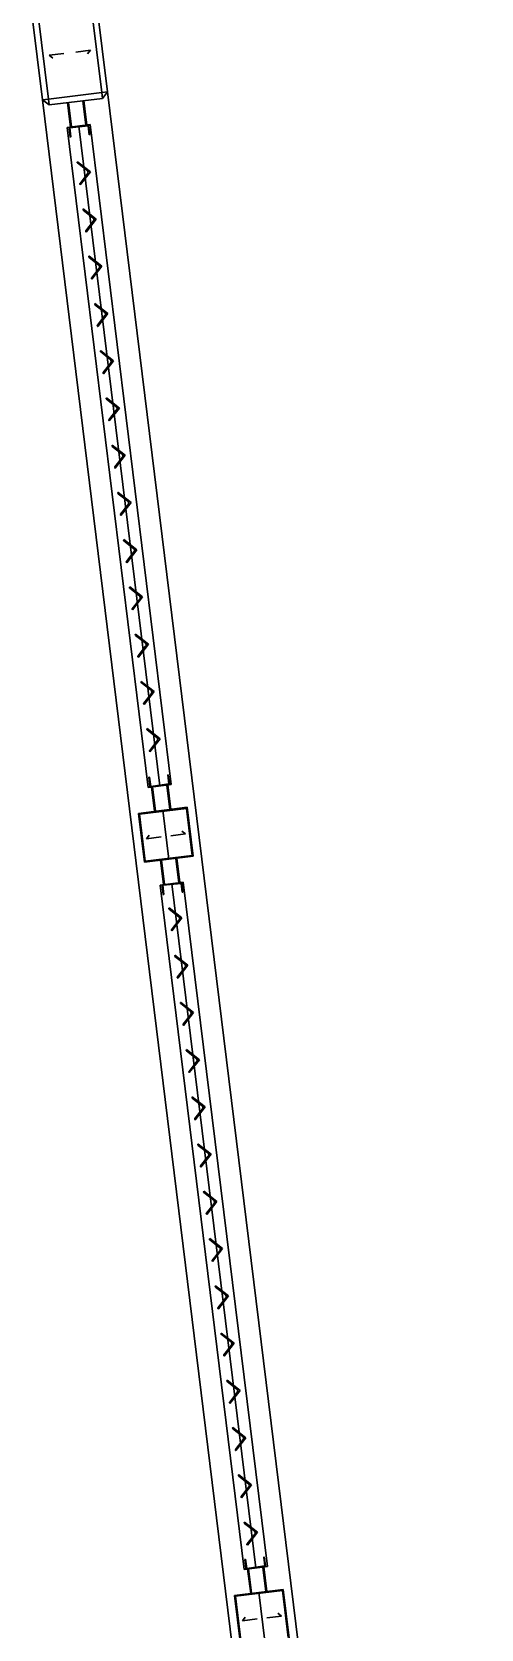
# Model space of a CAD drawing. Extents: x -15449 to 527173, y -170839 to 146543.
# Drawn here: x 15510.205 to 15510.665, y 7805.817 to 7807.452 of the extents above; entities that cross this region are included whole.
import ezdxf

# ---------------------------------------------------------------- set-up
doc = ezdxf.new("R2010")
doc.units = 0
doc.header["$LTSCALE"] = 8
doc.layers.get('0').update_dxf_attribs({"color": 1, "linetype": 'CONTINUOUS'})
doc.layers.add('G-IMPT', color=7, linetype='CONTINUOUS', lineweight=30)
doc.layers.add('Micron SGP Titleblock CAD template EDI$0$G-ANNO-TTLB', color=7, linetype='CONTINUOUS', lineweight=30)

# ---------------------------------------------------------------- blocks, each defined once
blk = doc.blocks.new('A$Cf1db08be')
at = {"layer": 'G-IMPT'}
for p, q in [((38.1295, 27.8172), (38.1403, 27.7292)), ((38.1464, 27.7299), (38.1355, 27.818)), ((38.1902, 27.8247), (38.2011, 27.7366)), ((38.2071, 27.7374), (38.1962, 27.8254)), ((38.1895, 27.7799), (38.1745, 27.778)), ((38.1865, 27.7761), (38.1895, 27.7799)), ((38.1471, 27.7747), (38.1621, 27.7765)), ((38.1509, 27.7718), (38.1471, 27.7747)), ((38.1403, 27.7292), (38.1464, 27.7299)), ((38.5232, 24.6151), (38.1403, 27.7292)), ((38.1403, 27.7292), (38.1471, 27.7239)), ((38.2011, 27.7366), (38.1464, 27.7299)), ((38.1464, 27.7299), (38.1471, 27.7239)), ((38.1471, 27.7239), (38.2018, 27.7306)), ((38.1849, 27.7031), (38.1818, 27.7282)), ((38.1838, 27.7199), (38.1828, 27.7283)), ((38.2071, 27.7374), (38.2011, 27.7366)), ((38.2011, 27.7366), (38.2018, 27.7306)), ((38.2018, 27.7306), (38.2071, 27.7374)), ((38.2071, 27.7374), (38.5899, 24.6233)), ((38.1671, 27.7179), (38.1661, 27.7262)), ((38.1702, 27.7013), (38.1671, 27.7263)), ((38.1692, 27.7012), (38.1671, 27.7179)), ((38.1859, 27.7033), (38.1838, 27.7199)), ((38.1657, 27.7008), (38.1893, 27.7037)), ((38.2488, 27.0253), (38.1657, 27.7008)), ((38.1687, 27.691), (38.1676, 27.7001)), ((38.1684, 27.7011), (38.1867, 27.7034)), ((38.1871, 27.7025), (38.1684, 27.7006)), ((38.1684, 27.7006), (38.1693, 27.6911)), ((38.2606, 27.0268), (38.1775, 27.7022)), ((38.1882, 27.6934), (38.1871, 27.7025)), ((38.1876, 27.7026), (38.1888, 27.6935)), ((38.1893, 27.7037), (38.2723, 27.0282)), ((38.1693, 27.6911), (38.1687, 27.691)), ((38.1888, 27.6935), (38.1882, 27.6934)), ((38.1762, 27.6658), (38.1761, 27.6656)), ((38.1894, 27.6555), (38.1762, 27.6658)), ((38.1762, 27.6645), (38.1862, 27.6567)), ((38.1866, 27.6534), (38.1788, 27.6435)), ((38.1791, 27.6422), (38.1894, 27.6555)), ((38.1789, 27.6423), (38.1791, 27.6422)), ((38.1821, 27.6174), (38.182, 27.6173)), ((38.1954, 27.6071), (38.1821, 27.6174)), ((38.1822, 27.6161), (38.1921, 27.6084)), ((38.1925, 27.6051), (38.1847, 27.5951)), ((38.185, 27.5938), (38.1954, 27.6071)), ((38.1849, 27.594), (38.185, 27.5938)), ((38.1881, 27.5691), (38.188, 27.5689)), ((38.2013, 27.5587), (38.1881, 27.5691)), ((38.1881, 27.5678), (38.1981, 27.56)), ((38.1985, 27.5567), (38.1907, 27.5467)), ((38.191, 27.5455), (38.2013, 27.5587)), ((38.1908, 27.5456), (38.191, 27.5455)), ((38.194, 27.5207), (38.1939, 27.5205)), ((38.2073, 27.5104), (38.194, 27.5207)), ((38.1941, 27.5194), (38.204, 27.5116)), ((38.2044, 27.5083), (38.1966, 27.4984)), ((38.1969, 27.4971), (38.2073, 27.5104)), ((38.1968, 27.4972), (38.1969, 27.4971)), ((38.2, 27.4723), (38.1999, 27.4722)), ((38.2132, 27.462), (38.2, 27.4723)), ((38.2, 27.471), (38.21, 27.4633)), ((38.2104, 27.46), (38.2026, 27.45)), ((38.2029, 27.4487), (38.2132, 27.462)), ((38.2027, 27.4489), (38.2029, 27.4487)), ((38.2059, 27.424), (38.2058, 27.4238)), ((38.2192, 27.4136), (38.2059, 27.424)), ((38.2059, 27.4227), (38.2159, 27.4149)), ((38.2163, 27.4116), (38.2085, 27.4016)), ((38.2088, 27.4004), (38.2192, 27.4136)), ((38.2087, 27.4005), (38.2088, 27.4004)), ((38.2119, 27.3756), (38.2118, 27.3754)), ((38.2251, 27.3653), (38.2119, 27.3756)), ((38.2119, 27.3743), (38.2219, 27.3665)), ((38.2223, 27.3632), (38.2145, 27.3533)), ((38.2146, 27.3521), (38.2148, 27.352)), ((38.2148, 27.352), (38.2251, 27.3653)), ((38.2178, 27.3272), (38.2177, 27.3271)), ((38.2311, 27.3169), (38.2178, 27.3272)), ((38.2178, 27.3259), (38.2278, 27.3182)), ((38.2282, 27.3149), (38.2204, 27.3049)), ((38.2206, 27.3038), (38.2207, 27.3037)), ((38.2207, 27.3037), (38.2311, 27.3169)), ((38.2238, 27.2789), (38.2236, 27.2787)), ((38.237, 27.2685), (38.2238, 27.2789)), ((38.2238, 27.2776), (38.2337, 27.2698)), ((38.2341, 27.2665), (38.2264, 27.2565)), ((38.2265, 27.2554), (38.2267, 27.2553)), ((38.2267, 27.2553), (38.237, 27.2685)), ((38.2297, 27.2305), (38.2296, 27.2304)), ((38.243, 27.2202), (38.2297, 27.2305)), ((38.2297, 27.2292), (38.2397, 27.2214)), ((38.2401, 27.2181), (38.2323, 27.2082)), ((38.2325, 27.207), (38.2326, 27.2069)), ((38.2326, 27.2069), (38.243, 27.2202)), ((38.2357, 27.1821), (38.2355, 27.182)), ((38.2489, 27.1718), (38.2357, 27.1821)), ((38.2357, 27.1809), (38.2456, 27.1731)), ((38.246, 27.1698), (38.2383, 27.1598)), ((38.2384, 27.1587), (38.2386, 27.1586)), ((38.2386, 27.1586), (38.2489, 27.1718)), ((38.2416, 27.1338), (38.2415, 27.1336)), ((38.2548, 27.1234), (38.2416, 27.1338)), ((38.2416, 27.1325), (38.2516, 27.1247)), ((38.2445, 27.1102), (38.2548, 27.1234)), ((38.252, 27.1214), (38.2442, 27.1115)), ((38.2443, 27.1103), (38.2445, 27.1102)), ((38.2476, 27.0854), (38.2474, 27.0853)), ((38.2608, 27.0751), (38.2476, 27.0854)), ((38.2476, 27.0841), (38.2575, 27.0763)), ((38.2505, 27.0618), (38.2608, 27.0751)), ((38.2579, 27.073), (38.2502, 27.0631)), ((38.2503, 27.062), (38.2505, 27.0618)), ((38.2723, 27.0282), (38.2488, 27.0253)), ((38.2499, 27.0356), (38.2493, 27.0356)), ((38.2493, 27.0356), (38.2504, 27.0264)), ((38.2513, 27.0262), (38.2499, 27.0356)), ((38.2699, 27.0288), (38.2513, 27.0262)), ((38.2514, 27.0257), (38.2697, 27.0279)), ((38.2522, 27.0258), (38.2553, 27.0008)), ((38.2532, 27.0259), (38.2563, 27.0009)), ((38.2679, 27.0277), (38.271, 27.0027)), ((38.2693, 27.038), (38.2688, 27.038)), ((38.2688, 27.038), (38.2699, 27.0288)), ((38.2689, 27.0278), (38.272, 27.0028)), ((38.2705, 27.0289), (38.2693, 27.038)), ((38.2886, 27.0049), (38.2386, 26.9987)), ((38.2386, 26.9987), (38.2448, 26.9487)), ((38.2878, 27.0037), (38.2397, 26.9978)), ((38.2397, 26.9978), (38.2456, 26.9498)), ((38.2636, 27.0018), (38.2698, 26.9517)), ((38.2937, 26.9557), (38.2878, 27.0037)), ((38.2948, 26.9548), (38.2886, 27.0049)), ((38.2498, 26.9764), (38.2469, 26.9726)), ((38.2869, 26.9776), (38.2719, 26.9757)), ((38.2832, 26.9805), (38.2869, 26.9776)), ((38.2469, 26.9726), (38.2619, 26.9745)), ((38.2448, 26.9487), (38.2948, 26.9548)), ((38.2456, 26.9498), (38.2937, 26.9557)), ((38.2645, 26.9257), (38.2614, 26.9507)), ((38.2614, 26.9507), (38.2645, 26.9257)), ((38.2655, 26.9258), (38.2624, 26.9508)), ((38.2624, 26.9508), (38.2655, 26.9258)), ((38.2802, 26.9276), (38.2771, 26.9526)), ((38.2771, 26.9526), (38.2802, 26.9276)), ((38.2812, 26.9278), (38.2781, 26.9528)), ((38.2781, 26.9528), (38.2812, 26.9278)), ((38.2611, 26.9253), (38.2846, 26.9282)), ((38.2611, 26.9253), (38.2846, 26.9282)), ((38.2637, 26.9256), (38.282, 26.9279)), ((38.2637, 26.9256), (38.282, 26.9279)), ((38.2824, 26.927), (38.2638, 26.9251)), ((38.2824, 26.927), (38.2638, 26.9251)), ((38.2836, 26.9179), (38.2824, 26.927)), ((38.2836, 26.9179), (38.2824, 26.927)), ((38.283, 26.9271), (38.2841, 26.918)), ((38.283, 26.9271), (38.2841, 26.918)), ((38.2846, 26.9282), (38.3708, 26.2277)), ((38.2846, 26.9282), (38.3708, 26.2277)), ((38.3472, 26.2248), (38.2611, 26.9253)), ((38.3472, 26.2248), (38.2611, 26.9253)), ((38.2641, 26.9155), (38.263, 26.9246)), ((38.2641, 26.9155), (38.263, 26.9246)), ((38.2638, 26.9251), (38.2646, 26.9156)), ((38.2638, 26.9251), (38.2646, 26.9156)), ((38.2646, 26.9156), (38.2641, 26.9155)), ((38.2646, 26.9156), (38.2641, 26.9155)), ((38.359, 26.2263), (38.2729, 26.9267)), ((38.359, 26.2263), (38.2729, 26.9267)), ((38.2841, 26.918), (38.2836, 26.9179)), ((38.2841, 26.918), (38.2836, 26.9179)), ((38.2701, 26.902), (38.27, 26.9018)), ((38.2833, 26.8916), (38.2701, 26.902)), ((38.2701, 26.9007), (38.2801, 26.8929)), ((38.2805, 26.8896), (38.2727, 26.8796)), ((38.2728, 26.8785), (38.273, 26.8784)), ((38.273, 26.8784), (38.2833, 26.8916)), ((38.2761, 26.8536), (38.2759, 26.8534)), ((38.2761, 26.8536), (38.2759, 26.8534)), ((38.2893, 26.8433), (38.2761, 26.8536)), ((38.2893, 26.8433), (38.2761, 26.8536)), ((38.2761, 26.8523), (38.286, 26.8445)), ((38.2761, 26.8523), (38.286, 26.8445)), ((38.2864, 26.8412), (38.2787, 26.8313)), ((38.2864, 26.8412), (38.2787, 26.8313)), ((38.2788, 26.8301), (38.279, 26.83)), ((38.2788, 26.8301), (38.279, 26.83)), ((38.279, 26.83), (38.2893, 26.8433)), ((38.279, 26.83), (38.2893, 26.8433)), ((38.282, 26.8052), (38.2819, 26.8051)), ((38.282, 26.8052), (38.2819, 26.8051)), ((38.2952, 26.7949), (38.282, 26.8052)), ((38.2952, 26.7949), (38.282, 26.8052)), ((38.282, 26.8039), (38.292, 26.7962)), ((38.282, 26.8039), (38.292, 26.7962)), ((38.2924, 26.7929), (38.2846, 26.7829)), ((38.2924, 26.7929), (38.2846, 26.7829)), ((38.2847, 26.7818), (38.2849, 26.7816)), ((38.2847, 26.7818), (38.2849, 26.7816)), ((38.2849, 26.7816), (38.2952, 26.7949)), ((38.2849, 26.7816), (38.2952, 26.7949)), ((38.2879, 26.7569), (38.2878, 26.7567)), ((38.2879, 26.7569), (38.2878, 26.7567)), ((38.3012, 26.7465), (38.2879, 26.7569)), ((38.3012, 26.7465), (38.2879, 26.7569)), ((38.288, 26.7556), (38.2979, 26.7478)), ((38.288, 26.7556), (38.2979, 26.7478)), ((38.2983, 26.7445), (38.2905, 26.7345)), ((38.2983, 26.7445), (38.2905, 26.7345)), ((38.2907, 26.7334), (38.2908, 26.7333)), ((38.2907, 26.7334), (38.2908, 26.7333)), ((38.2908, 26.7333), (38.3012, 26.7465)), ((38.2908, 26.7333), (38.3012, 26.7465)), ((38.2939, 26.7085), (38.2938, 26.7083)), ((38.2939, 26.7085), (38.2938, 26.7083)), ((38.3071, 26.6982), (38.2939, 26.7085)), ((38.3071, 26.6982), (38.2939, 26.7085)), ((38.2939, 26.7072), (38.3039, 26.6994)), ((38.2939, 26.7072), (38.3039, 26.6994)), ((38.2968, 26.6849), (38.3071, 26.6982)), ((38.2968, 26.6849), (38.3071, 26.6982)), ((38.3043, 26.6961), (38.2965, 26.6862)), ((38.3043, 26.6961), (38.2965, 26.6862)), ((38.2966, 26.685), (38.2968, 26.6849)), ((38.2966, 26.685), (38.2968, 26.6849)), ((38.2998, 26.6601), (38.2997, 26.66)), ((38.2998, 26.6601), (38.2997, 26.66)), ((38.3131, 26.6498), (38.2998, 26.6601)), ((38.3131, 26.6498), (38.2998, 26.6601)), ((38.2999, 26.6588), (38.3098, 26.6511)), ((38.2999, 26.6588), (38.3098, 26.6511)), ((38.3027, 26.6366), (38.3131, 26.6498)), ((38.3027, 26.6366), (38.3131, 26.6498)), ((38.3102, 26.6478), (38.3024, 26.6378)), ((38.3102, 26.6478), (38.3024, 26.6378)), ((38.3026, 26.6367), (38.3027, 26.6366)), ((38.3026, 26.6367), (38.3027, 26.6366)), ((38.3058, 26.6118), (38.3057, 26.6116)), ((38.3058, 26.6118), (38.3057, 26.6116)), ((38.319, 26.6014), (38.3058, 26.6118)), ((38.319, 26.6014), (38.3058, 26.6118)), ((38.3058, 26.6105), (38.3158, 26.6027)), ((38.3058, 26.6105), (38.3158, 26.6027)), ((38.3087, 26.5882), (38.319, 26.6014)), ((38.3087, 26.5882), (38.319, 26.6014)), ((38.3162, 26.5994), (38.3084, 26.5894)), ((38.3162, 26.5994), (38.3084, 26.5894)), ((38.3085, 26.5883), (38.3087, 26.5882)), ((38.3085, 26.5883), (38.3087, 26.5882)), ((38.3117, 26.5634), (38.3116, 26.5632)), ((38.3117, 26.5634), (38.3116, 26.5632)), ((38.325, 26.5531), (38.3117, 26.5634)), ((38.325, 26.5531), (38.3117, 26.5634)), ((38.3117, 26.5621), (38.3217, 26.5543)), ((38.3117, 26.5621), (38.3217, 26.5543)), ((38.3221, 26.551), (38.3143, 26.5411)), ((38.3221, 26.551), (38.3143, 26.5411)), ((38.3146, 26.5398), (38.325, 26.5531)), ((38.3146, 26.5398), (38.325, 26.5531)), ((38.3145, 26.5399), (38.3146, 26.5398)), ((38.3145, 26.5399), (38.3146, 26.5398)), ((38.3177, 26.515), (38.3175, 26.5149)), ((38.3177, 26.515), (38.3175, 26.5149)), ((38.3309, 26.5047), (38.3177, 26.515)), ((38.3309, 26.5047), (38.3177, 26.515)), ((38.3177, 26.5138), (38.3276, 26.506)), ((38.3177, 26.5138), (38.3276, 26.506)), ((38.3281, 26.5027), (38.3203, 26.4927)), ((38.3281, 26.5027), (38.3203, 26.4927)), ((38.3206, 26.4915), (38.3309, 26.5047)), ((38.3206, 26.4915), (38.3309, 26.5047)), ((38.3204, 26.4916), (38.3206, 26.4915)), ((38.3204, 26.4916), (38.3206, 26.4915)), ((38.3236, 26.4667), (38.3235, 26.4665)), ((38.3236, 26.4667), (38.3235, 26.4665)), ((38.3369, 26.4563), (38.3236, 26.4667)), ((38.3369, 26.4563), (38.3236, 26.4667)), ((38.3236, 26.4654), (38.3336, 26.4576)), ((38.3236, 26.4654), (38.3336, 26.4576)), ((38.334, 26.4543), (38.3262, 26.4443)), ((38.334, 26.4543), (38.3262, 26.4443)), ((38.3265, 26.4431), (38.3369, 26.4563)), ((38.3265, 26.4431), (38.3369, 26.4563)), ((38.3264, 26.4432), (38.3265, 26.4431)), ((38.3264, 26.4432), (38.3265, 26.4431)), ((38.3296, 26.4183), (38.3294, 26.4182)), ((38.3296, 26.4183), (38.3294, 26.4182)), ((38.3428, 26.408), (38.3296, 26.4183)), ((38.3428, 26.408), (38.3296, 26.4183)), ((38.3296, 26.417), (38.3395, 26.4092)), ((38.3296, 26.417), (38.3395, 26.4092)), ((38.3399, 26.4059), (38.3322, 26.396)), ((38.3399, 26.4059), (38.3322, 26.396)), ((38.3325, 26.3947), (38.3428, 26.408)), ((38.3325, 26.3947), (38.3428, 26.408)), ((38.3323, 26.3949), (38.3325, 26.3947)), ((38.3323, 26.3949), (38.3325, 26.3947)), ((38.3355, 26.3699), (38.3354, 26.3698)), ((38.3355, 26.3699), (38.3354, 26.3698)), ((38.3488, 26.3596), (38.3355, 26.3699)), ((38.3488, 26.3596), (38.3355, 26.3699)), ((38.3355, 26.3687), (38.3455, 26.3609)), ((38.3355, 26.3687), (38.3455, 26.3609)), ((38.3459, 26.3576), (38.3381, 26.3476)), ((38.3459, 26.3576), (38.3381, 26.3476)), ((38.3384, 26.3464), (38.3488, 26.3596)), ((38.3384, 26.3464), (38.3488, 26.3596)), ((38.3383, 26.3465), (38.3384, 26.3464)), ((38.3383, 26.3465), (38.3384, 26.3464)), ((38.3415, 26.3216), (38.3413, 26.3214)), ((38.3415, 26.3216), (38.3413, 26.3214)), ((38.3547, 26.3112), (38.3415, 26.3216)), ((38.3547, 26.3112), (38.3415, 26.3216)), ((38.3415, 26.3203), (38.3514, 26.3125)), ((38.3415, 26.3203), (38.3514, 26.3125)), ((38.3518, 26.3092), (38.3441, 26.2993)), ((38.3518, 26.3092), (38.3441, 26.2993)), ((38.3444, 26.298), (38.3547, 26.3112)), ((38.3444, 26.298), (38.3547, 26.3112)), ((38.3442, 26.2981), (38.3444, 26.298)), ((38.3442, 26.2981), (38.3444, 26.298)), ((38.3474, 26.2732), (38.3473, 26.2731)), ((38.3474, 26.2732), (38.3473, 26.2731)), ((38.3606, 26.2629), (38.3474, 26.2732)), ((38.3606, 26.2629), (38.3474, 26.2732)), ((38.3474, 26.2719), (38.3574, 26.2641)), ((38.3474, 26.2719), (38.3574, 26.2641)), ((38.3578, 26.2608), (38.35, 26.2509)), ((38.3578, 26.2608), (38.35, 26.2509)), ((38.3503, 26.2496), (38.3606, 26.2629)), ((38.3503, 26.2496), (38.3606, 26.2629)), ((38.3501, 26.2498), (38.3503, 26.2496)), ((38.3501, 26.2498), (38.3503, 26.2496)), ((38.3708, 26.2277), (38.3472, 26.2248)), ((38.3708, 26.2277), (38.3472, 26.2248)), ((38.3483, 26.2351), (38.3477, 26.235)), ((38.3483, 26.2351), (38.3477, 26.235)), ((38.3477, 26.235), (38.3489, 26.2259)), ((38.3477, 26.235), (38.3489, 26.2259)), ((38.3498, 26.2257), (38.3483, 26.2351)), ((38.3498, 26.2257), (38.3483, 26.2351)), ((38.3683, 26.2283), (38.3498, 26.2257)), ((38.3683, 26.2283), (38.3498, 26.2257)), ((38.3498, 26.2251), (38.3681, 26.2274)), ((38.3498, 26.2251), (38.3681, 26.2274)), ((38.3506, 26.2252), (38.3537, 26.2002)), ((38.3537, 26.2002), (38.3506, 26.2252)), ((38.3516, 26.2254), (38.3547, 26.2004)), ((38.3547, 26.2004), (38.3516, 26.2254)), ((38.3663, 26.2272), (38.3694, 26.2022)), ((38.3694, 26.2022), (38.3663, 26.2272)), ((38.3677, 26.2375), (38.3672, 26.2374)), ((38.3677, 26.2375), (38.3672, 26.2374)), ((38.3672, 26.2374), (38.3683, 26.2283)), ((38.3672, 26.2374), (38.3683, 26.2283)), ((38.3673, 26.2273), (38.3704, 26.2023)), ((38.3704, 26.2023), (38.3673, 26.2273)), ((38.3689, 26.2284), (38.3677, 26.2375)), ((38.3689, 26.2284), (38.3677, 26.2375)), ((38.3871, 26.2043), (38.337, 26.1982)), ((38.337, 26.1982), (38.3432, 26.1481)), ((38.3862, 26.2032), (38.3382, 26.1973)), ((38.3382, 26.1973), (38.3441, 26.1493)), ((38.362, 26.2013), (38.3682, 26.1512)), ((38.3921, 26.1552), (38.3862, 26.2032)), ((38.3932, 26.1543), (38.3871, 26.2043)), ((38.3482, 26.1759), (38.3453, 26.1721)), ((38.3853, 26.177), (38.3703, 26.1752)), ((38.3816, 26.18), (38.3853, 26.177)), ((38.3453, 26.1721), (38.3603, 26.174))]:
    blk.add_line(p, q, dxfattribs=at)
for centre, radius, start, end in [((38.1685, 27.7002), 0.000874, 97.0087, 187.0087), ((38.1685, 27.7002), 0.000336, 97.0087, 187.0087), ((38.1868, 27.7025), 0.000874, 7.0087, 97.0087), ((38.1868, 27.7025), 0.000336, 7.0087, 97.0087), ((38.1767, 27.6651), 0.000807, 142.0087, 232.0087), ((38.1847, 27.6549), 0.00235, 322.0087, 52.0087), ((38.1794, 27.643), 0.000807, 142.0087, 232.0087), ((38.1827, 27.6168), 0.000807, 142.0087, 232.0087), ((38.1907, 27.6065), 0.00235, 322.0087, 52.0087), ((38.1854, 27.5946), 0.000807, 142.0087, 232.0087), ((38.1886, 27.5684), 0.000807, 142.0087, 232.0087), ((38.1966, 27.5581), 0.00235, 322.0087, 52.0087), ((38.1913, 27.5462), 0.000807, 142.0087, 232.0087), ((38.1946, 27.52), 0.000807, 142.0087, 232.0087), ((38.2026, 27.5098), 0.00235, 322.0087, 52.0087), ((38.1973, 27.4979), 0.000807, 142.0087, 232.0087), ((38.2005, 27.4717), 0.000807, 142.0087, 232.0087), ((38.2085, 27.4614), 0.00235, 322.0087, 52.0087), ((38.2032, 27.4495), 0.000807, 142.0087, 232.0087), ((38.2064, 27.4233), 0.000807, 142.0087, 232.0087), ((38.2092, 27.4011), 0.000807, 142.0087, 232.0087), ((38.2145, 27.413), 0.00235, 322.0087, 52.0087), ((38.2124, 27.3749), 0.000807, 142.0087, 232.0087), ((38.2151, 27.3528), 0.000807, 142.0087, 232.0087), ((38.2204, 27.3647), 0.00235, 322.0087, 52.0087), ((38.2183, 27.3266), 0.000807, 142.0087, 232.0087), ((38.2211, 27.3044), 0.000807, 142.0087, 232.0087), ((38.2263, 27.3163), 0.00235, 322.0087, 52.0087), ((38.2243, 27.2782), 0.000807, 142.0087, 232.0087), ((38.227, 27.256), 0.000807, 142.0087, 232.0087), ((38.2323, 27.268), 0.00235, 322.0087, 52.0087), ((38.2302, 27.2299), 0.000807, 142.0087, 232.0087), ((38.2382, 27.2196), 0.00235, 322.0087, 52.0087), ((38.233, 27.2077), 0.000807, 142.0087, 232.0087), ((38.2362, 27.1815), 0.000807, 142.0087, 232.0087), ((38.2442, 27.1712), 0.00235, 322.0087, 52.0087), ((38.2389, 27.1593), 0.000807, 142.0087, 232.0087), ((38.2421, 27.1331), 0.000807, 142.0087, 232.0087), ((38.2501, 27.1229), 0.00235, 322.0087, 52.0087), ((38.2448, 27.111), 0.000807, 142.0087, 232.0087), ((38.2481, 27.0848), 0.000807, 142.0087, 232.0087), ((38.2561, 27.0745), 0.00235, 322.0087, 52.0087), ((38.2508, 27.0626), 0.000807, 142.0087, 232.0087), ((38.2513, 27.0265), 0.000874, 187.0087, 277.0087), ((38.2513, 27.0265), 0.000336, 187.0087, 277.0087), ((38.2696, 27.0288), 0.000336, 277.0087, 7.0087), ((38.2696, 27.0288), 0.000874, 277.0087, 7.0087), ((38.2821, 26.927), 0.000874, 7.0087, 97.0087), ((38.2821, 26.927), 0.000874, 7.0087, 97.0087), ((38.2821, 26.927), 0.000336, 7.0087, 97.0087), ((38.2821, 26.927), 0.000336, 7.0087, 97.0087), ((38.2638, 26.9247), 0.000874, 97.0087, 187.0087), ((38.2638, 26.9247), 0.000874, 97.0087, 187.0087), ((38.2638, 26.9247), 0.000336, 97.0087, 187.0087), ((38.2638, 26.9247), 0.000336, 97.0087, 187.0087), ((38.2706, 26.9013), 0.000807, 142.0087, 232.0087), ((38.2733, 26.8791), 0.000807, 142.0087, 232.0087), ((38.2786, 26.891), 0.00235, 322.0087, 52.0087), ((38.2766, 26.8529), 0.000807, 142.0087, 232.0087), ((38.2766, 26.8529), 0.000807, 142.0087, 232.0087), ((38.2793, 26.8308), 0.000807, 142.0087, 232.0087), ((38.2793, 26.8308), 0.000807, 142.0087, 232.0087), ((38.2846, 26.8427), 0.00235, 322.0087, 52.0087), ((38.2846, 26.8427), 0.00235, 322.0087, 52.0087), ((38.2825, 26.8046), 0.000807, 142.0087, 232.0087), ((38.2825, 26.8046), 0.000807, 142.0087, 232.0087), ((38.2905, 26.7943), 0.00235, 322.0087, 52.0087), ((38.2905, 26.7943), 0.00235, 322.0087, 52.0087), ((38.2852, 26.7824), 0.000807, 142.0087, 232.0087), ((38.2852, 26.7824), 0.000807, 142.0087, 232.0087), ((38.2885, 26.7562), 0.000807, 142.0087, 232.0087), ((38.2885, 26.7562), 0.000807, 142.0087, 232.0087), ((38.2965, 26.7459), 0.00235, 322.0087, 52.0087), ((38.2965, 26.7459), 0.00235, 322.0087, 52.0087), ((38.2912, 26.734), 0.000807, 142.0087, 232.0087), ((38.2912, 26.734), 0.000807, 142.0087, 232.0087), ((38.2944, 26.7078), 0.000807, 142.0087, 232.0087), ((38.2944, 26.7078), 0.000807, 142.0087, 232.0087), ((38.3024, 26.6976), 0.00235, 322.0087, 52.0087), ((38.3024, 26.6976), 0.00235, 322.0087, 52.0087), ((38.2971, 26.6857), 0.000807, 142.0087, 232.0087), ((38.2971, 26.6857), 0.000807, 142.0087, 232.0087), ((38.3003, 26.6595), 0.000807, 142.0087, 232.0087), ((38.3003, 26.6595), 0.000807, 142.0087, 232.0087), ((38.3084, 26.6492), 0.00235, 322.0087, 52.0087), ((38.3084, 26.6492), 0.00235, 322.0087, 52.0087), ((38.3031, 26.6373), 0.000807, 142.0087, 232.0087), ((38.3031, 26.6373), 0.000807, 142.0087, 232.0087), ((38.3063, 26.6111), 0.000807, 142.0087, 232.0087), ((38.3063, 26.6111), 0.000807, 142.0087, 232.0087), ((38.3143, 26.6008), 0.00235, 322.0087, 52.0087), ((38.3143, 26.6008), 0.00235, 322.0087, 52.0087), ((38.309, 26.5889), 0.000807, 142.0087, 232.0087), ((38.309, 26.5889), 0.000807, 142.0087, 232.0087), ((38.3122, 26.5628), 0.000807, 142.0087, 232.0087), ((38.3122, 26.5628), 0.000807, 142.0087, 232.0087), ((38.3203, 26.5525), 0.00235, 322.0087, 52.0087), ((38.3203, 26.5525), 0.00235, 322.0087, 52.0087), ((38.315, 26.5406), 0.000807, 142.0087, 232.0087), ((38.315, 26.5406), 0.000807, 142.0087, 232.0087), ((38.3182, 26.5144), 0.000807, 142.0087, 232.0087), ((38.3182, 26.5144), 0.000807, 142.0087, 232.0087), ((38.3262, 26.5041), 0.00235, 322.0087, 52.0087), ((38.3262, 26.5041), 0.00235, 322.0087, 52.0087), ((38.3209, 26.4922), 0.000807, 142.0087, 232.0087), ((38.3209, 26.4922), 0.000807, 142.0087, 232.0087), ((38.3241, 26.466), 0.000807, 142.0087, 232.0087), ((38.3241, 26.466), 0.000807, 142.0087, 232.0087), ((38.3321, 26.4558), 0.00235, 322.0087, 52.0087), ((38.3321, 26.4558), 0.00235, 322.0087, 52.0087), ((38.3269, 26.4439), 0.000807, 142.0087, 232.0087), ((38.3269, 26.4439), 0.000807, 142.0087, 232.0087), ((38.3301, 26.4177), 0.000807, 142.0087, 232.0087), ((38.3301, 26.4177), 0.000807, 142.0087, 232.0087), ((38.3381, 26.4074), 0.00235, 322.0087, 52.0087), ((38.3381, 26.4074), 0.00235, 322.0087, 52.0087), ((38.3328, 26.3955), 0.000807, 142.0087, 232.0087), ((38.3328, 26.3955), 0.000807, 142.0087, 232.0087), ((38.336, 26.3693), 0.000807, 142.0087, 232.0087), ((38.336, 26.3693), 0.000807, 142.0087, 232.0087), ((38.344, 26.359), 0.00235, 322.0087, 52.0087), ((38.344, 26.359), 0.00235, 322.0087, 52.0087), ((38.3387, 26.3471), 0.000807, 142.0087, 232.0087), ((38.3387, 26.3471), 0.000807, 142.0087, 232.0087), ((38.342, 26.3209), 0.000807, 142.0087, 232.0087), ((38.342, 26.3209), 0.000807, 142.0087, 232.0087), ((38.35, 26.3107), 0.00235, 322.0087, 52.0087), ((38.35, 26.3107), 0.00235, 322.0087, 52.0087), ((38.3447, 26.2988), 0.000807, 142.0087, 232.0087), ((38.3447, 26.2988), 0.000807, 142.0087, 232.0087), ((38.3479, 26.2726), 0.000807, 142.0087, 232.0087), ((38.3479, 26.2726), 0.000807, 142.0087, 232.0087), ((38.3559, 26.2623), 0.00235, 322.0087, 52.0087), ((38.3559, 26.2623), 0.00235, 322.0087, 52.0087), ((38.3506, 26.2504), 0.000807, 142.0087, 232.0087), ((38.3506, 26.2504), 0.000807, 142.0087, 232.0087), ((38.3497, 26.226), 0.000874, 187.0087, 277.0087), ((38.3497, 26.226), 0.000874, 187.0087, 277.0087), ((38.3497, 26.226), 0.000336, 187.0087, 277.0087), ((38.3497, 26.226), 0.000336, 187.0087, 277.0087), ((38.368, 26.2283), 0.000336, 277.0087, 7.0087), ((38.368, 26.2283), 0.000336, 277.0087, 7.0087), ((38.368, 26.2283), 0.000874, 277.0087, 7.0087), ((38.368, 26.2283), 0.000874, 277.0087, 7.0087)]:
    blk.add_arc(centre, radius, start, end, dxfattribs=at)
blk = doc.blocks.new('Micron SGP Titleblock CAD template EDI$0$MU_SGP_ANTitleblock_A1_Type01_v1_1 - A1-419101-sample')
blk.add_blockref('A$Cf1db08be', (731.5833, 312.0548))
blk = doc.blocks.new('Micron SGP Titleblock CAD template EDI')
at = {"layer": 'Micron SGP Titleblock CAD template EDI$0$G-ANNO-TTLB'}
blk.add_blockref('Micron SGP Titleblock CAD template EDI$0$MU_SGP_ANTitleblock_A1_Type01_v1_1 - A1-419101-sample', (-3.846, 118.8541), dxfattribs=at)

msp = doc.modelspace()

# ---------------------------------------------------------------- block references
msp.add_blockref('Micron SGP Titleblock CAD template EDI', (14744.3378, 7348.7447))

doc.saveas('drawing.dxf')
